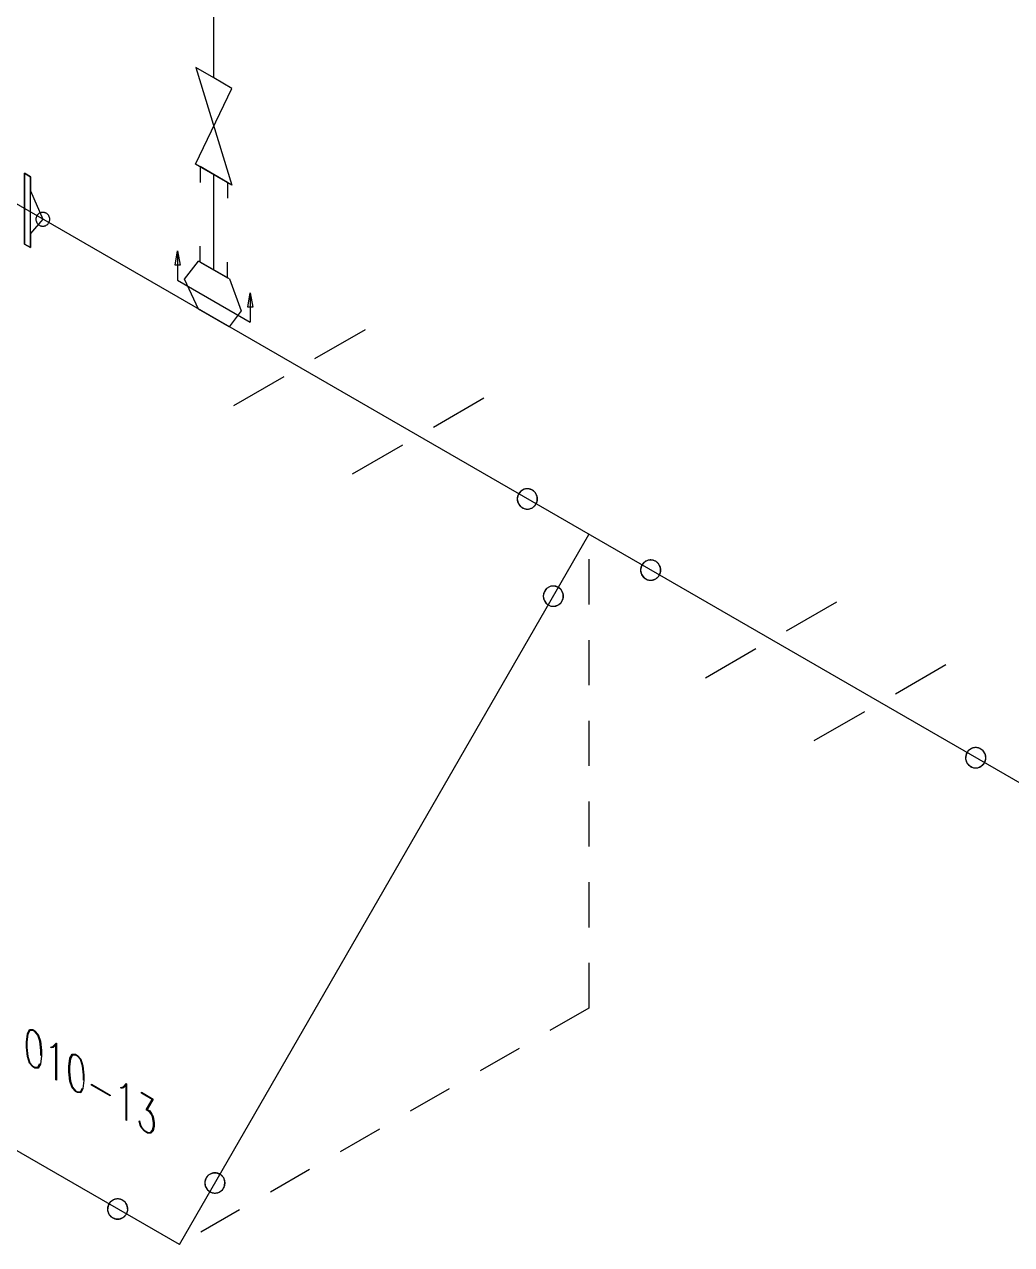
# Model space of a CAD drawing. Extents: x 0 to 17.2, y 0.1 to 11.3.
# Drawn here: x 10.402 to 13.173, y 2.341 to 5.767 of the extents above; entities that cross this region are included whole.
import ezdxf

# ---------------------------------------------------------------- set-up
doc = ezdxf.new("R2010")
doc.units = 0
doc.linetypes.add('3', pattern=[0.190022, 0.126681, -0.063341])
doc.linetypes.add('4', pattern=[0.18975, 0.1265, -0.06325])
for name, color, linetype in [('3', 1, 'CONTINUOUS'), ('COMP', 1, 'CONTINUOUS'), ('Continuation', 7, 'CONTINUOUS'), ('DL', 20, 'CONTINUOUS'), ('FITTINGS', 4, 'CONTINUOUS'), ('PIPE', 7, 'CONTINUOUS'), ('PIPE-ANNO', 150, 'CONTINUOUS'), ('Welds', 7, 'CONTINUOUS')]:
    doc.layers.add(name, color=color, linetype=linetype)

msp = doc.modelspace()

# ---------------------------------------------------------------- linework, layer by layer
at = {"layer": '3'}
msp.add_lwpolyline([(10.4341, 5.2199), (10.4342, 5.2185), (10.4343, 5.2172), (10.4345, 5.2158), (10.4349, 5.2145), (10.4353, 5.2132), (10.4358, 5.212), (10.4364, 5.2108), (10.4371, 5.2096), (10.4378, 5.2085), (10.4387, 5.2074), (10.4396, 5.2064), (10.4405, 5.2055), (10.4416, 5.2046), (10.4427, 5.2038), (10.4438, 5.2031), (10.445, 5.2024), (10.4463, 5.2019), (10.4475, 5.2014), (10.4488, 5.201), (10.4502, 5.2008), (10.4515, 5.2006), (10.4528, 5.2005), (10.4542, 5.2005), (10.4555, 5.2006), (10.4569, 5.2008), (10.4582, 5.201), (10.4595, 5.2014), (10.4608, 5.2019), (10.462, 5.2024), (10.4632, 5.2031), (10.4644, 5.2038), (10.4655, 5.2046), (10.4665, 5.2055), (10.4675, 5.2064), (10.4684, 5.2074), (10.4692, 5.2085), (10.47, 5.2096), (10.4706, 5.2108), (10.4712, 5.212), (10.4717, 5.2132), (10.4722, 5.2145), (10.4725, 5.2158), (10.4727, 5.2172), (10.4729, 5.2199), (10.4729, 5.2199), (10.4729, 5.2212), (10.4727, 5.2226), (10.4725, 5.2239), (10.4722, 5.2252), (10.4717, 5.2265), (10.4712, 5.2278), (10.4706, 5.229), (10.47, 5.2301), (10.4692, 5.2313), (10.4684, 5.2323), (10.4675, 5.2333), (10.4665, 5.2343), (10.4655, 5.2352), (10.4644, 5.2359), (10.4632, 5.2367), (10.462, 5.2373), (10.4608, 5.2379), (10.4595, 5.2383), (10.4582, 5.2387), (10.4569, 5.239), (10.4555, 5.2392), (10.4542, 5.2393), (10.4528, 5.2393), (10.4515, 5.2392), (10.4502, 5.239), (10.4488, 5.2387), (10.4475, 5.2383), (10.4463, 5.2379), (10.445, 5.2373), (10.4438, 5.2367), (10.4427, 5.2359), (10.4416, 5.2352), (10.4405, 5.2343), (10.4396, 5.2333), (10.4387, 5.2323), (10.4378, 5.2313), (10.4371, 5.2301), (10.4364, 5.229), (10.4358, 5.2278), (10.4353, 5.2265), (10.4349, 5.2252), (10.4345, 5.2239), (10.4343, 5.2226), (10.4341, 5.2199)], dxfattribs=at)
at = {"layer": 'COMP'}
for points in [[(10.4535, 5.2199), (10.419, 5.18), (10.419, 5.1402), (10.4018, 5.1502), (10.4018, 5.3493), (10.419, 5.3393), (10.419, 5.2995), (10.4535, 5.2199)], [(10.4018, 5.3493), (10.4018, 5.1502), (10.419, 5.1402), (10.419, 5.3393), (10.4018, 5.3493)], [(10.419, 5.2995), (10.4535, 5.2199), (10.419, 5.18)]]:
    msp.add_lwpolyline(points, dxfattribs=at)
at = {"layer": 'Continuation'}
for points in [[(10.4466, 2.848), (10.4405, 2.8364), (10.4314, 2.8368), (10.4254, 2.8402), (10.4163, 2.8504), (10.4102, 2.869), (10.4073, 2.8953), (10.4073, 2.9103), (10.4102, 2.9332), (10.4163, 2.9448), (10.4254, 2.9446), (10.4314, 2.9411), (10.4405, 2.9308), (10.4466, 2.9121), (10.4495, 2.8859), (10.4495, 2.8709), (10.4466, 2.848)], [(10.4482, 2.872), (10.4482, 2.8863), (10.4453, 2.9121), (10.4397, 2.9294), (10.4312, 2.939), (10.4256, 2.9422), (10.4171, 2.9424), (10.4115, 2.9316), (10.4086, 2.9092), (10.4086, 2.8949), (10.4115, 2.8691), (10.4171, 2.8518), (10.4256, 2.8422), (10.4312, 2.839), (10.4397, 2.8388), (10.4453, 2.8496)], [(10.4917, 2.8029), (10.4904, 2.8037), (10.4904, 2.9033), (10.4827, 2.8948), (10.4768, 2.8934), (10.4761, 2.8957), (10.4819, 2.8972), (10.4908, 2.9068), (10.4917, 2.9063), (10.4917, 2.8029)], [(10.5661, 2.779), (10.56, 2.7674), (10.5509, 2.7678), (10.5449, 2.7713), (10.5358, 2.7814), (10.5297, 2.8), (10.5268, 2.8263), (10.5268, 2.8413), (10.5297, 2.8642), (10.5358, 2.8758), (10.5449, 2.8756), (10.5509, 2.8721), (10.56, 2.8618), (10.5661, 2.8432), (10.569, 2.8169), (10.569, 2.802), (10.5661, 2.779)], [(10.5677, 2.803), (10.5677, 2.8173), (10.5648, 2.8431), (10.5592, 2.8604), (10.5507, 2.87), (10.5451, 2.8732), (10.5366, 2.8734), (10.531, 2.8626), (10.5281, 2.8402), (10.5281, 2.8259), (10.531, 2.8001), (10.5366, 2.7828), (10.5451, 2.7732), (10.5507, 2.77), (10.5592, 2.7698), (10.5648, 2.7806)], [(10.5901, 2.7911), (10.6427, 2.7607), (10.6427, 2.7585), (10.5901, 2.7888), (10.5901, 2.7911)], [(10.6885, 2.6893), (10.6871, 2.6901), (10.6871, 2.7897), (10.6795, 2.7812), (10.6736, 2.7798), (10.6729, 2.7821), (10.6787, 2.7836), (10.6875, 2.7932), (10.6885, 2.7927), (10.6885, 2.6893)], [(10.7301, 2.7687), (10.7635, 2.7494), (10.746, 2.7205), (10.7536, 2.7162), (10.7597, 2.7076), (10.7628, 2.7005), (10.7658, 2.6838), (10.7658, 2.6737), (10.7628, 2.6605), (10.7567, 2.6539), (10.7477, 2.6542), (10.7387, 2.6593), (10.7297, 2.6694), (10.7266, 2.6764), (10.7236, 2.688), (10.7248, 2.6884), (10.7277, 2.6771), (10.7304, 2.6709), (10.7389, 2.6613), (10.7475, 2.6564), (10.756, 2.6561), (10.7616, 2.6623), (10.7645, 2.6748), (10.7645, 2.6843), (10.7616, 2.7001), (10.7588, 2.7061), (10.7532, 2.7141), (10.7433, 2.7199), (10.7608, 2.7487), (10.7301, 2.7664), (10.7301, 2.7687)]]:
    msp.add_lwpolyline(points, dxfattribs=at)
at = {"layer": 'DL'}
for points in [[(10.8387, 5.0912), (10.8247, 5.0912), (10.8317, 5.131), (10.8387, 5.0912)], [(10.8317, 5.131), (10.8317, 5.0489)], [(10.8317, 5.0489), (11.0359, 4.931)], [(11.0429, 4.9733), (11.0288, 4.9733), (11.0359, 5.0131), (11.0429, 4.9733)], [(11.0359, 5.0131), (11.0359, 4.931)]]:
    msp.add_lwpolyline(points, dxfattribs=at)
at = {"layer": 'FITTINGS'}
for points in [[(10.9334, 5.6167), (10.8826, 5.6461)], [(10.8826, 5.6461), (10.9845, 5.3159)], [(10.8821, 5.375), (10.9843, 5.5873)], [(10.9843, 5.5873), (10.9334, 5.6167)], [(10.9845, 5.3159), (10.8821, 5.375)], [(10.9717, 5.3233), (10.8949, 5.3676)], [(10.8949, 5.3676), (10.8949, 5.3233)], [(10.9717, 5.3233), (10.9717, 5.2789)], [(10.8954, 5.0997), (10.8954, 5.144)], [(10.8515, 5.0513), (10.8901, 5.1027)], [(10.9774, 5.0523), (10.8901, 5.1027)], [(10.8954, 5.0997), (10.9722, 5.0553)], [(10.9722, 5.0553), (10.9722, 5.0997)], [(10.8903, 4.9677), (10.8515, 5.0513)], [(10.9774, 5.0523), (11.0101, 4.9632)], [(10.9763, 4.918), (10.8903, 4.9677)], [(11.0101, 4.9632), (10.9763, 4.918)], [(11.2175, 4.8288), (11.3589, 4.9104)], [(10.9895, 4.6972), (11.1309, 4.7788)], [(11.5506, 4.6365), (11.6919, 4.7181)], [(11.3225, 4.5049), (11.4639, 4.5865)], [(12.5414, 4.0645), (12.6827, 4.1461)], [(12.3133, 3.9328), (12.4547, 4.0145)], [(12.8472, 3.8879), (12.9886, 3.9695)], [(12.6192, 3.7562), (12.7606, 3.8378)]]:
    msp.add_lwpolyline(points, dxfattribs=at)
at = {"layer": 'PIPE'}
for points in [[(10.9333, 5.6168), (10.9333, 6.6642)], [(13.2453, 3.6081), (9.529, 5.7536)], [(10.9333, 5.0778), (10.9333, 5.3454)], [(10.8367, 2.3411), (11.9866, 4.3347)], [(10.8367, 2.3411), (10.3187, 2.6398)]]:
    msp.add_lwpolyline(points, dxfattribs=at)
at = {"layer": 'PIPE-ANNO', "linetype": '3'}
msp.add_lwpolyline([(11.9866, 4.2652), (11.9866, 3.005)], dxfattribs=at)
at = {"layer": 'PIPE-ANNO', "linetype": '4'}
msp.add_lwpolyline([(11.9866, 3.005), (10.8968, 2.3758)], dxfattribs=at)
at = {"layer": 'WELD POINTS'}
for points in [[(11.8278, 4.4593), (11.826, 4.4603), (11.8242, 4.4611), (11.8223, 4.4617), (11.8204, 4.4623), (11.8185, 4.4627), (11.8165, 4.463), (11.8145, 4.4631), (11.8125, 4.4631), (11.8106, 4.463), (11.8086, 4.4627), (11.8066, 4.4623), (11.8047, 4.4617), (11.8029, 4.4611), (11.801, 4.4603), (11.7993, 4.4593), (11.7976, 4.4583), (11.796, 4.4571), (11.7945, 4.4558), (11.793, 4.4544), (11.7917, 4.453), (11.7905, 4.4514), (11.7894, 4.4498), (11.7884, 4.448), (11.7875, 4.4462), (11.7868, 4.4444), (11.7862, 4.4425), (11.7857, 4.4406), (11.7853, 4.4386), (11.7851, 4.4367), (11.7851, 4.4347), (11.7851, 4.4327), (11.7853, 4.4307), (11.7857, 4.4287), (11.7862, 4.4268), (11.7868, 4.4249), (11.7875, 4.4231), (11.7884, 4.4213), (11.7894, 4.4196), (11.7905, 4.4179), (11.7917, 4.4164), (11.793, 4.4149), (11.7945, 4.4135), (11.796, 4.4122), (11.7976, 4.4111), (11.7993, 4.41), (11.801, 4.4091), (11.8029, 4.4083), (11.8047, 4.4076), (11.8066, 4.407), (11.8086, 4.4066), (11.8106, 4.4063), (11.8125, 4.4062), (11.8145, 4.4062), (11.8165, 4.4063), (11.8185, 4.4066), (11.8204, 4.407), (11.8223, 4.4076), (11.8242, 4.4083), (11.826, 4.4091), (11.8278, 4.41), (11.8295, 4.4111), (11.8311, 4.4122), (11.8326, 4.4135), (11.834, 4.4149), (11.8353, 4.4164), (11.8366, 4.4179), (11.8377, 4.4196), (11.8387, 4.4213), (11.8395, 4.4231), (11.8403, 4.4249), (11.8409, 4.4268), (11.8414, 4.4287), (11.8417, 4.4307), (11.8419, 4.4327), (11.842, 4.4347), (11.8419, 4.4367), (11.8417, 4.4386), (11.8414, 4.4406), (11.8409, 4.4425), (11.8403, 4.4444), (11.8395, 4.4462), (11.8387, 4.448), (11.8377, 4.4498), (11.8366, 4.4514), (11.8353, 4.453), (11.834, 4.4544), (11.8326, 4.4558), (11.8311, 4.4571), (11.8278, 4.4593)], [(11.8278, 4.4593), (11.8165, 4.463), (11.8047, 4.4617), (11.7945, 4.4558), (11.7875, 4.4462), (11.7851, 4.4347), (11.7875, 4.4231), (11.7945, 4.4135), (11.8047, 4.4076), (11.8165, 4.4063), (11.8278, 4.41), (11.8366, 4.4179), (11.8414, 4.4287), (11.8414, 4.4406), (11.8366, 4.4514), (11.8278, 4.4593)], [(12.1739, 4.2595), (12.1722, 4.2604), (12.1703, 4.2612), (12.1685, 4.2619), (12.1666, 4.2624), (12.1646, 4.2629), (12.1627, 4.2631), (12.1607, 4.2633), (12.1587, 4.2633), (12.1567, 4.2631), (12.1547, 4.2629), (12.1528, 4.2624), (12.1509, 4.2619), (12.149, 4.2612), (12.1472, 4.2604), (12.1454, 4.2595), (12.1438, 4.2584), (12.1421, 4.2573), (12.1406, 4.256), (12.1392, 4.2546), (12.1379, 4.2531), (12.1366, 4.2516), (12.1355, 4.2499), (12.1345, 4.2482), (12.1337, 4.2464), (12.1329, 4.2446), (12.1323, 4.2427), (12.1318, 4.2407), (12.1315, 4.2388), (12.1313, 4.2368), (12.1312, 4.2348), (12.1313, 4.2328), (12.1315, 4.2309), (12.1318, 4.2289), (12.1323, 4.227), (12.1329, 4.2251), (12.1337, 4.2232), (12.1345, 4.2214), (12.1355, 4.2197), (12.1366, 4.2181), (12.1379, 4.2165), (12.1392, 4.215), (12.1406, 4.2137), (12.1421, 4.2124), (12.1438, 4.2112), (12.1454, 4.2102), (12.1472, 4.2092), (12.149, 4.2084), (12.1509, 4.2077), (12.1528, 4.2072), (12.1547, 4.2068), (12.1567, 4.2065), (12.1587, 4.2064), (12.1607, 4.2064), (12.1627, 4.2065), (12.1646, 4.2068), (12.1666, 4.2072), (12.1685, 4.2077), (12.1703, 4.2084), (12.1722, 4.2092), (12.1739, 4.2102), (12.1756, 4.2112), (12.1772, 4.2124), (12.1787, 4.2137), (12.1802, 4.215), (12.1815, 4.2165), (12.1827, 4.2181), (12.1838, 4.2197), (12.1848, 4.2214), (12.1857, 4.2232), (12.1864, 4.2251), (12.1871, 4.227), (12.1875, 4.2289), (12.1879, 4.2309), (12.1881, 4.2328), (12.1882, 4.2348), (12.1881, 4.2368), (12.1879, 4.2388), (12.1875, 4.2407), (12.1871, 4.2427), (12.1864, 4.2446), (12.1857, 4.2464), (12.1848, 4.2482), (12.1838, 4.2499), (12.1827, 4.2516), (12.1815, 4.2531), (12.1802, 4.2546), (12.1787, 4.256), (12.1772, 4.2573), (12.1739, 4.2595)], [(12.1739, 4.2595), (12.1627, 4.2631), (12.1509, 4.2619), (12.1406, 4.256), (12.1337, 4.2464), (12.1312, 4.2348), (12.1337, 4.2232), (12.1406, 4.2137), (12.1509, 4.2077), (12.1627, 4.2065), (12.1739, 4.2102), (12.1827, 4.2181), (12.1875, 4.2289), (12.1875, 4.2407), (12.1827, 4.2516), (12.1739, 4.2595)], [(11.9009, 4.1863), (11.8992, 4.1873), (11.8973, 4.1881), (11.8955, 4.1887), (11.8936, 4.1893), (11.8916, 4.1897), (11.8897, 4.19), (11.8877, 4.1901), (11.8857, 4.1901), (11.8837, 4.19), (11.8817, 4.1897), (11.8798, 4.1893), (11.8779, 4.1887), (11.876, 4.1881), (11.8742, 4.1873), (11.8724, 4.1863), (11.8708, 4.1853), (11.8691, 4.1841), (11.8676, 4.1828), (11.8662, 4.1814), (11.8649, 4.18), (11.8636, 4.1784), (11.8625, 4.1768), (11.8615, 4.175), (11.8607, 4.1732), (11.8599, 4.1714), (11.8593, 4.1695), (11.8588, 4.1676), (11.8585, 4.1656), (11.8583, 4.1637), (11.8582, 4.1617), (11.8583, 4.1597), (11.8585, 4.1577), (11.8588, 4.1557), (11.8593, 4.1538), (11.8599, 4.1519), (11.8607, 4.1501), (11.8615, 4.1483), (11.8625, 4.1466), (11.8636, 4.1449), (11.8649, 4.1434), (11.8662, 4.1419), (11.8676, 4.1405), (11.8691, 4.1392), (11.8708, 4.1381), (11.8724, 4.137), (11.8742, 4.1361), (11.876, 4.1353), (11.8779, 4.1346), (11.8798, 4.134), (11.8817, 4.1336), (11.8837, 4.1333), (11.8857, 4.1332), (11.8877, 4.1332), (11.8897, 4.1333), (11.8916, 4.1336), (11.8936, 4.134), (11.8955, 4.1346), (11.8973, 4.1353), (11.8992, 4.1361), (11.9009, 4.137), (11.9026, 4.1381), (11.9042, 4.1392), (11.9057, 4.1405), (11.9072, 4.1419), (11.9085, 4.1434), (11.9097, 4.1449), (11.9108, 4.1466), (11.9118, 4.1483), (11.9127, 4.1501), (11.9134, 4.1519), (11.9141, 4.1538), (11.9145, 4.1557), (11.9149, 4.1577), (11.9151, 4.1597), (11.9152, 4.1617), (11.9151, 4.1637), (11.9149, 4.1656), (11.9145, 4.1676), (11.9141, 4.1695), (11.9134, 4.1714), (11.9127, 4.1732), (11.9118, 4.175), (11.9108, 4.1768), (11.9097, 4.1784), (11.9085, 4.18), (11.9072, 4.1814), (11.9057, 4.1828), (11.9042, 4.1841), (11.9009, 4.1863)], [(11.9009, 4.1863), (11.8897, 4.19), (11.8779, 4.1887), (11.8676, 4.1828), (11.8607, 4.1732), (11.8582, 4.1617), (11.8607, 4.1501), (11.8676, 4.1405), (11.8779, 4.1346), (11.8897, 4.1333), (11.9009, 4.137), (11.9097, 4.1449), (11.9145, 4.1557), (11.9145, 4.1676), (11.9097, 4.1784), (11.9009, 4.1863)], [(13.0969, 3.6937), (13.0978, 3.6955), (13.0986, 3.6973), (13.0993, 3.6992), (13.0998, 3.7011), (13.1002, 3.703), (13.1005, 3.705), (13.1006, 3.707), (13.1006, 3.709), (13.1005, 3.711), (13.1002, 3.7129), (13.0998, 3.7149), (13.0993, 3.7168), (13.0986, 3.7186), (13.0978, 3.7205), (13.0969, 3.7222), (13.0958, 3.7239), (13.0946, 3.7255), (13.0934, 3.727), (13.092, 3.7285), (13.0905, 3.7298), (13.0889, 3.731), (13.0873, 3.7321), (13.0856, 3.7331), (13.0838, 3.734), (13.0819, 3.7347), (13.08, 3.7354), (13.0781, 3.7358), (13.0762, 3.7362), (13.0742, 3.7364), (13.0722, 3.7365), (13.0702, 3.7364), (13.0682, 3.7362), (13.0663, 3.7358), (13.0643, 3.7354), (13.0624, 3.7347), (13.0606, 3.734), (13.0588, 3.7331), (13.0571, 3.7321), (13.0555, 3.731), (13.0539, 3.7298), (13.0524, 3.7285), (13.051, 3.727), (13.0497, 3.7255), (13.0486, 3.7239), (13.0475, 3.7222), (13.0466, 3.7205), (13.0458, 3.7186), (13.0451, 3.7168), (13.0446, 3.7149), (13.0441, 3.7129), (13.0439, 3.711), (13.0437, 3.709), (13.0437, 3.707), (13.0439, 3.705), (13.0441, 3.703), (13.0446, 3.7011), (13.0451, 3.6992), (13.0458, 3.6973), (13.0466, 3.6955), (13.0475, 3.6937), (13.0486, 3.6921), (13.0497, 3.6904), (13.051, 3.6889), (13.0524, 3.6875), (13.0539, 3.6862), (13.0555, 3.6849), (13.0571, 3.6838), (13.0588, 3.6828), (13.0606, 3.682), (13.0624, 3.6812), (13.0643, 3.6806), (13.0663, 3.6801), (13.0682, 3.6798), (13.0702, 3.6796), (13.0722, 3.6795), (13.0742, 3.6796), (13.0762, 3.6798), (13.0781, 3.6801), (13.08, 3.6806), (13.0819, 3.6812), (13.0838, 3.682), (13.0856, 3.6828), (13.0873, 3.6838), (13.0889, 3.6849), (13.0905, 3.6862), (13.092, 3.6875), (13.0934, 3.6889), (13.0946, 3.6904), (13.0969, 3.6937)], [(13.0969, 3.6937), (13.1005, 3.705), (13.0993, 3.7168), (13.0934, 3.727), (13.0838, 3.734), (13.0722, 3.7365), (13.0606, 3.734), (13.051, 3.727), (13.0451, 3.7168), (13.0439, 3.705), (13.0475, 3.6937), (13.0555, 3.6849), (13.0663, 3.6801), (13.0781, 3.6801), (13.0889, 3.6849), (13.0969, 3.6937)], [(10.9119, 2.5284), (10.9109, 2.5267), (10.9101, 2.5249), (10.9094, 2.523), (10.9089, 2.5211), (10.9085, 2.5191), (10.9082, 2.5172), (10.9081, 2.5152), (10.9081, 2.5132), (10.9082, 2.5112), (10.9085, 2.5092), (10.9089, 2.5073), (10.9094, 2.5054), (10.9101, 2.5035), (10.9109, 2.5017), (10.9119, 2.5), (10.9129, 2.4983), (10.9141, 2.4967), (10.9154, 2.4951), (10.9168, 2.4937), (10.9182, 2.4924), (10.9198, 2.4912), (10.9214, 2.49), (10.9232, 2.4891), (10.925, 2.4882), (10.9268, 2.4874), (10.9287, 2.4868), (10.9306, 2.4863), (10.9326, 2.486), (10.9345, 2.4858), (10.9365, 2.4857), (10.9385, 2.4858), (10.9405, 2.486), (10.9425, 2.4864), (10.9444, 2.4868), (10.9463, 2.4874), (10.9481, 2.4882), (10.9499, 2.4891), (10.9516, 2.4901), (10.9533, 2.4912), (10.9548, 2.4924), (10.9563, 2.4937), (10.9577, 2.4952), (10.959, 2.4967), (10.9601, 2.4983), (10.9612, 2.5), (10.9621, 2.5017), (10.9629, 2.5035), (10.9636, 2.5054), (10.9642, 2.5073), (10.9646, 2.5093), (10.9648, 2.5112), (10.965, 2.5132), (10.965, 2.5152), (10.9648, 2.5172), (10.9646, 2.5192), (10.9642, 2.5211), (10.9636, 2.523), (10.9629, 2.5249), (10.9621, 2.5267), (10.9612, 2.5285), (10.9601, 2.5301), (10.959, 2.5317), (10.9577, 2.5333), (10.9563, 2.5347), (10.9548, 2.536), (10.9533, 2.5373), (10.9516, 2.5384), (10.9499, 2.5394), (10.9481, 2.5402), (10.9463, 2.541), (10.9444, 2.5416), (10.9424, 2.5421), (10.9405, 2.5424), (10.9385, 2.5426), (10.9365, 2.5427), (10.9345, 2.5426), (10.9325, 2.5424), (10.9306, 2.5421), (10.9287, 2.5416), (10.9268, 2.541), (10.9249, 2.5402), (10.9231, 2.5393), (10.9214, 2.5383), (10.9198, 2.5372), (10.9182, 2.536), (10.9167, 2.5347), (10.9154, 2.5333), (10.9141, 2.5317), (10.9119, 2.5284)], [(10.9119, 2.5284), (10.9082, 2.5172), (10.9094, 2.5054), (10.9154, 2.4951), (10.925, 2.4882), (10.9365, 2.4857), (10.9481, 2.4882), (10.9577, 2.4952), (10.9636, 2.5054), (10.9648, 2.5172), (10.9612, 2.5285), (10.9533, 2.5373), (10.9424, 2.5421), (10.9306, 2.5421), (10.9198, 2.5372), (10.9119, 2.5284)], [(10.6882, 2.4267), (10.6892, 2.4285), (10.69, 2.4303), (10.6906, 2.4322), (10.6912, 2.4341), (10.6916, 2.436), (10.6919, 2.438), (10.692, 2.44), (10.692, 2.4419), (10.6919, 2.4439), (10.6916, 2.4459), (10.6912, 2.4478), (10.6906, 2.4498), (10.69, 2.4516), (10.6891, 2.4534), (10.6882, 2.4552), (10.6872, 2.4569), (10.686, 2.4585), (10.6847, 2.46), (10.6833, 2.4614), (10.6819, 2.4628), (10.6803, 2.464), (10.6786, 2.4651), (10.6769, 2.4661), (10.6751, 2.467), (10.6733, 2.4677), (10.6714, 2.4683), (10.6695, 2.4688), (10.6675, 2.4691), (10.6655, 2.4694), (10.6635, 2.4694), (10.6616, 2.4693), (10.6596, 2.4691), (10.6576, 2.4688), (10.6557, 2.4683), (10.6538, 2.4677), (10.652, 2.467), (10.6502, 2.4661), (10.6485, 2.4651), (10.6468, 2.464), (10.6452, 2.4627), (10.6438, 2.4614), (10.6424, 2.46), (10.6411, 2.4585), (10.6399, 2.4569), (10.6389, 2.4552), (10.638, 2.4534), (10.6371, 2.4516), (10.6365, 2.4497), (10.6359, 2.4478), (10.6355, 2.4459), (10.6352, 2.4439), (10.6351, 2.4419), (10.6351, 2.4399), (10.6352, 2.438), (10.6355, 2.436), (10.6359, 2.434), (10.6365, 2.4321), (10.6372, 2.4303), (10.638, 2.4284), (10.6389, 2.4267), (10.64, 2.425), (10.6411, 2.4234), (10.6424, 2.4219), (10.6438, 2.4204), (10.6453, 2.4191), (10.6468, 2.4179), (10.6485, 2.4168), (10.6502, 2.4158), (10.652, 2.4149), (10.6538, 2.4142), (10.6557, 2.4136), (10.6576, 2.4131), (10.6596, 2.4127), (10.6616, 2.4125), (10.6636, 2.4125), (10.6656, 2.4125), (10.6675, 2.4127), (10.6695, 2.4131), (10.6714, 2.4136), (10.6733, 2.4142), (10.6751, 2.4149), (10.6769, 2.4158), (10.6787, 2.4168), (10.6803, 2.4179), (10.6819, 2.4191), (10.6833, 2.4205), (10.6847, 2.4219), (10.686, 2.4234), (10.6882, 2.4267)], [(10.6882, 2.4267), (10.6919, 2.438), (10.6906, 2.4498), (10.6847, 2.46), (10.6751, 2.467), (10.6635, 2.4694), (10.652, 2.467), (10.6424, 2.46), (10.6365, 2.4497), (10.6352, 2.438), (10.6389, 2.4267), (10.6468, 2.4179), (10.6576, 2.4131), (10.6695, 2.4131), (10.6803, 2.4179), (10.6882, 2.4267)]]:
    msp.add_lwpolyline(points, dxfattribs=at)
at = {"layer": 'Welds'}
msp.add_lwpolyline([(10.4729, 5.2199), (10.4729, 5.2212), (10.4727, 5.2226), (10.4725, 5.2239), (10.4722, 5.2252), (10.4717, 5.2265), (10.4712, 5.2278), (10.4706, 5.229), (10.47, 5.2301), (10.4692, 5.2313), (10.4684, 5.2323), (10.4675, 5.2333), (10.4665, 5.2343), (10.4655, 5.2352), (10.4644, 5.2359), (10.4632, 5.2367), (10.462, 5.2373), (10.4608, 5.2379), (10.4595, 5.2383), (10.4582, 5.2387), (10.4569, 5.239), (10.4555, 5.2392), (10.4542, 5.2393), (10.4528, 5.2393), (10.4515, 5.2392), (10.4502, 5.239), (10.4488, 5.2387), (10.4475, 5.2383), (10.4463, 5.2379), (10.445, 5.2373), (10.4438, 5.2367), (10.4427, 5.2359), (10.4416, 5.2352), (10.4405, 5.2343), (10.4396, 5.2333), (10.4387, 5.2323), (10.4378, 5.2313), (10.4371, 5.2301), (10.4364, 5.229), (10.4358, 5.2278), (10.4353, 5.2265), (10.4349, 5.2252), (10.4345, 5.2239), (10.4343, 5.2226), (10.4342, 5.2212), (10.4341, 5.2199), (10.4342, 5.2185), (10.4343, 5.2172), (10.4345, 5.2158), (10.4349, 5.2145), (10.4353, 5.2132), (10.4358, 5.212), (10.4364, 5.2108), (10.4371, 5.2096), (10.4378, 5.2085), (10.4387, 5.2074), (10.4396, 5.2064), (10.4405, 5.2055), (10.4416, 5.2046), (10.4427, 5.2038), (10.4438, 5.2031), (10.445, 5.2024), (10.4463, 5.2019), (10.4475, 5.2014), (10.4488, 5.201), (10.4502, 5.2008), (10.4515, 5.2006), (10.4528, 5.2005), (10.4542, 5.2005), (10.4555, 5.2006), (10.4569, 5.2008), (10.4582, 5.201), (10.4595, 5.2014), (10.4608, 5.2019), (10.462, 5.2024), (10.4632, 5.2031), (10.4644, 5.2038), (10.4655, 5.2046), (10.4665, 5.2055), (10.4675, 5.2064), (10.4684, 5.2074), (10.4692, 5.2085), (10.47, 5.2096), (10.4706, 5.2108), (10.4712, 5.212), (10.4717, 5.2132), (10.4722, 5.2145), (10.4725, 5.2158), (10.4727, 5.2172), (10.4729, 5.2199)], dxfattribs=at)

doc.saveas('drawing.dxf')
